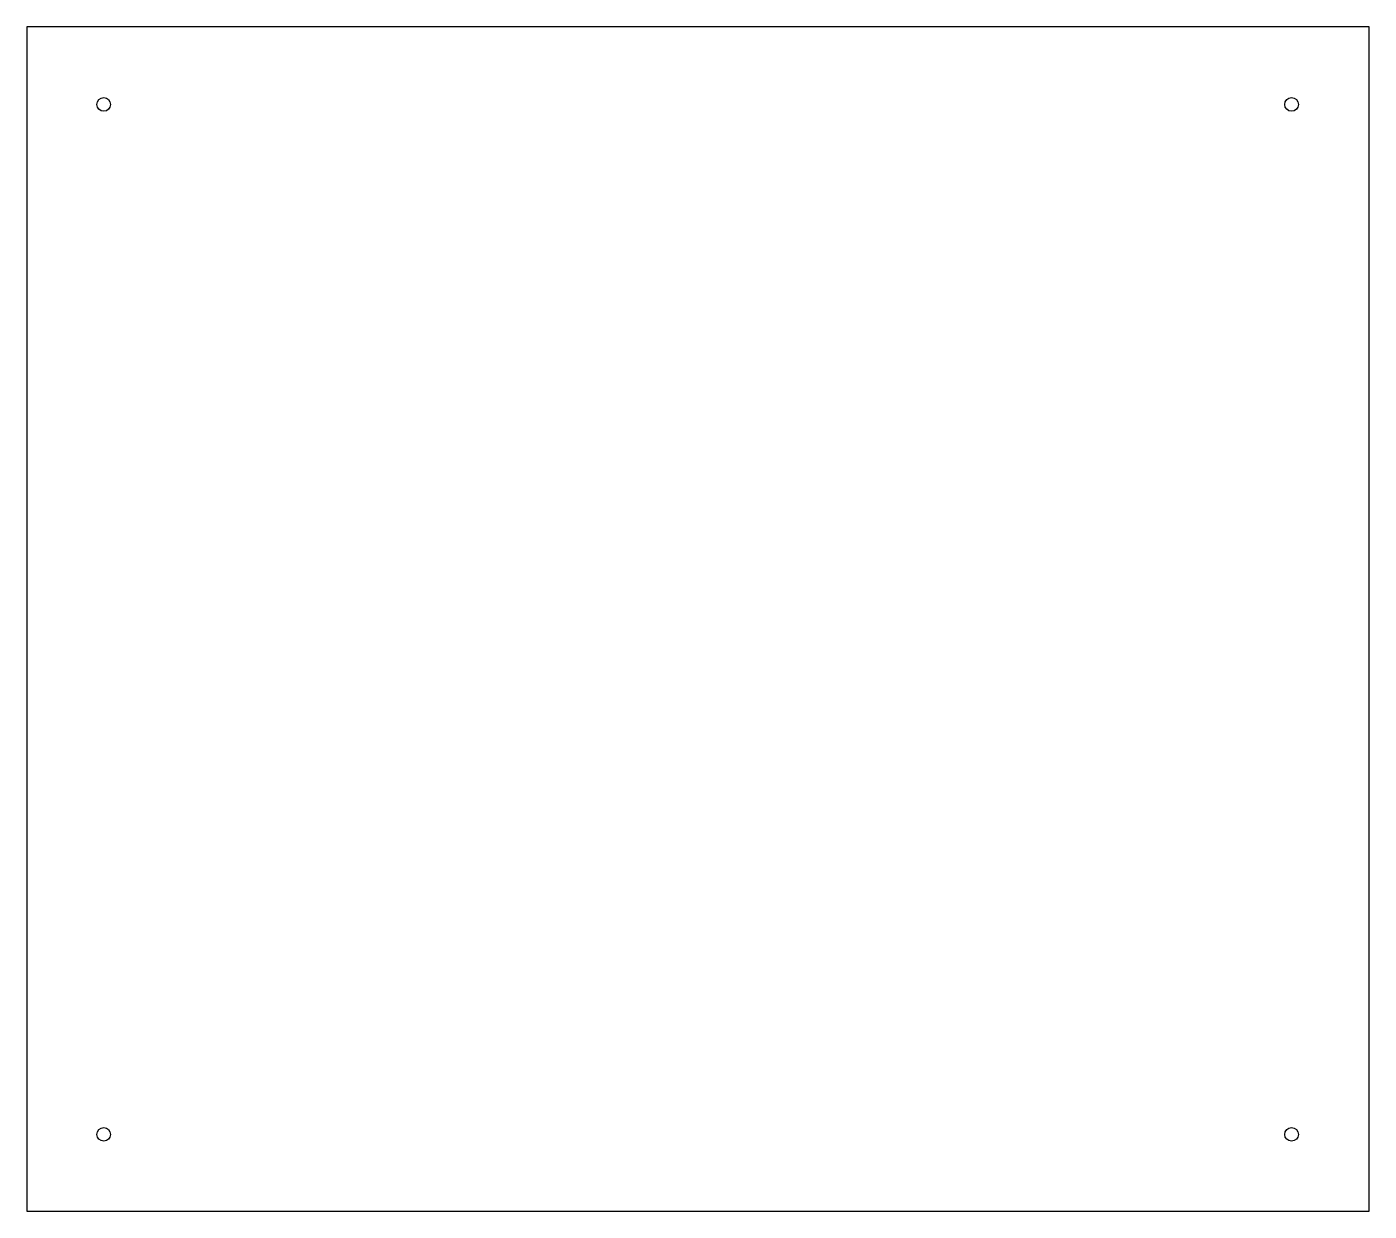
# Model space of a CAD drawing. Extents: x -196 to 196, y -173 to 173.
import ezdxf

# ---------------------------------------------------------------- set-up
doc = ezdxf.new("R2010")
doc.units = 0
doc.layers.get('0').update_dxf_attribs({"linetype": 'CONTINUOUS'})

msp = doc.modelspace()

# ---------------------------------------------------------------- linework, layer by layer
at = {"color": 7, "linetype": 'CONTINUOUS'}
for p, q in [((-196, 173), (-196, -173)), ((196, 173), (-196, 173)), ((196, -173), (196, 173)), ((-196, -173), (196, -173))]:
    msp.add_line(p, q, dxfattribs=at)
for centre in [(-173.56, 150.34), (173.34, 150.34), (-173.56, -150.56), (173.34, -150.56)]:
    msp.add_circle(centre, 2, dxfattribs=at)

doc.saveas('drawing.dxf')
